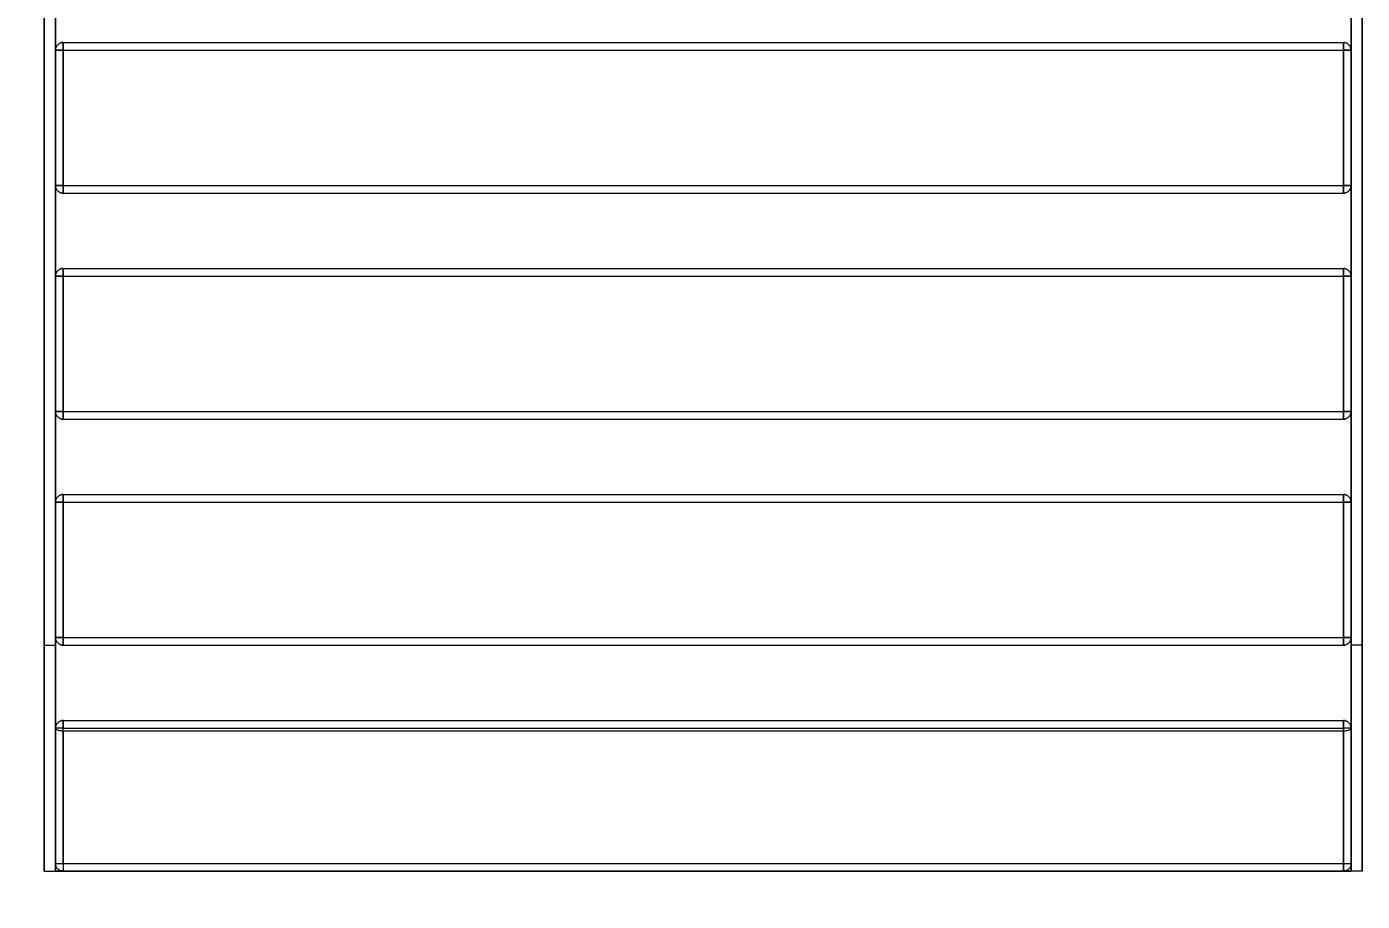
# Model space of a CAD drawing. Header units: millimetres. Extents: x 27990 to 31024, y 14151 to 18280.
# Drawn here: x 29941 to 30295.6, y 15696.2 to 15928.4 of the extents above; entities that cross this region are included whole.
import ezdxf

# ---------------------------------------------------------------- set-up
doc = ezdxf.new("R2010")
doc.units = ezdxf.units.MM
doc.header["$LTSCALE"] = 3
doc.layers.add('Warstwa 1', color=7, linetype='Continuous')
doc.styles.get("Standard").update_dxf_attribs({"font": 'arial.ttf'})
doc.dimstyles.new('MATEUSZ', dxfattribs={"dimtxt": 35, "dimasz": 16, "dimexe": 0.18, "dimexo": 0.0625, "dimgap": 0.09, "dimtad": 0, "dimdec": 0, "dimdsep": 46, "dimtxsty": 'Standard', "dimblk": 'DOT', "dimcen": 0.09, "dimse1": 1, "dimse2": 1, "dimadec": 0, "dimazin": 0, "dimtfac": 1, "dimtdec": 0, "dimtofl": 0, "dimtmove": 0, "dimatfit": 3, "dimfxl": 0, "dimtolj": 1, "dimtzin": 0, "dimlwd": 9, "dimlwe": 9, "dimarcsym": 0})

# ---------------------------------------------------------------- blocks, each defined once
blk = doc.blocks.new('_Dot')
at = {"color": 0, "linetype": 'ByBlock', "lineweight": -2}
blk.add_line((-0.5, 0), (-1, 0), dxfattribs=at)
at = {"color": 0, "linetype": 'ByBlock', "const_width": 0.5}
blk.add_lwpolyline([(-0.25, 0, 1), (0.25, 0, 1)], format="xyb", close=True, dxfattribs=at)
blk = doc.blocks.new('*D14')
at = {"color": 0, "lineweight": 9}
for p, q in [((29779.69, 16388.16), (29779.69, 16092.71)), ((29779.69, 15720.16), (29779.69, 16015.61))]:
    blk.add_line(p, q, dxfattribs=at)
at = {"layer": 'Defpoints', "color": 0}
for p in [(30120.64, 16404.16), (29779.69, 15704.16), (30120.64, 15704.16)]:
    blk.add_point(p, dxfattribs=at)
at = {"color": 0, "lineweight": 9, "xscale": 16, "yscale": 16, "zscale": 16}
for p, rotation in [((29779.69, 16404.16), 90), ((29779.69, 15704.16), 270)]:
    blk.add_blockref('_Dot', p, dxfattribs=dict(at, rotation=rotation))
at = {"color": 0, "insert": (29779.69, 16054.16), "char_height": 35, "attachment_point": 5, "rotation": 90}
blk.add_mtext('\\A1;700', dxfattribs=at)

msp = doc.modelspace()

# ---------------------------------------------------------------- linework, layer by layer
at = {"layer": 'Warstwa 1', "lineweight": 15}
for points in [[(29948.64, 16404.16), (29948.64, 15704.16)], [(29948.64, 16404.16), (29948.64, 15704.16)], [(29948.64, 16404.16), (29948.64, 15704.16)], [(29948.64, 16404.16), (29948.64, 15704.16)], [(30292.64, 16404.16), (30292.64, 15704.16)], [(30292.64, 16404.16), (30292.64, 15704.16)], [(30292.64, 16404.16), (30292.64, 15704.16)], [(30292.64, 16404.16), (30292.64, 15704.16)], [(29945.64, 15764.16), (29945.64, 16344.16)], [(29945.64, 16344.16), (29945.64, 15764.16)], [(29948.64, 15764.16), (29948.64, 16344.16)], [(29948.64, 16344.16), (29948.64, 15764.16)], [(30292.64, 16344.16), (30292.64, 15764.16)], [(30292.64, 15764.16), (30292.64, 16344.16)], [(30295.64, 16344.16), (30295.64, 15764.16)], [(30295.64, 15764.16), (30295.64, 16344.16)], [(29950.64, 15924.16), (29950.64, 15922.16)], [(29950.64, 15924.16), (30290.64, 15924.16)], [(29950.64, 15922.16), (29950.64, 15924.16)], [(29950.64, 15924.16), (30290.64, 15924.16)], [(29950.64, 15924.16), (29950.64, 15922.16)], [(29950.64, 15924.16), (30290.64, 15924.16)], [(29950.64, 15922.16), (29950.64, 15924.16)], [(29950.64, 15924.16), (30290.64, 15924.16)], [(30290.64, 15922.16), (30290.64, 15924.16)], [(30290.64, 15924.16), (30290.64, 15922.16)], [(30290.64, 15922.16), (30290.64, 15924.16)], [(30290.64, 15924.16), (30290.64, 15922.16)], [(29950.64, 15922.16), (29948.64, 15922.16)], [(29948.64, 15886.16), (29948.64, 15922.16)], [(29948.64, 15922.16), (29948.64, 15886.16)], [(29948.64, 15922.16), (29950.64, 15922.16)], [(29950.64, 15922.16), (29948.64, 15922.16)], [(29948.64, 15886.16), (29948.64, 15922.16)], [(29948.64, 15922.16), (29948.64, 15886.16)], [(29948.64, 15922.16), (29950.64, 15922.16)], [(29950.64, 15886.16), (29950.64, 15922.16)], [(29950.64, 15922.16), (29950.64, 15886.16)], [(29950.64, 15922.16), (30290.64, 15922.16)], [(29950.64, 15922.16), (30290.64, 15922.16)], [(29950.64, 15886.16), (29950.64, 15922.16)], [(29950.64, 15922.16), (29950.64, 15886.16)], [(29950.64, 15922.16), (30290.64, 15922.16)], [(29950.64, 15922.16), (30290.64, 15922.16)], [(30290.64, 15922.16), (30292.64, 15922.16)], [(30292.64, 15922.16), (30290.64, 15922.16)], [(30290.64, 15886.16), (30290.64, 15922.16)], [(30290.64, 15922.16), (30290.64, 15886.16)], [(30290.64, 15922.16), (30292.64, 15922.16)], [(30292.64, 15922.16), (30290.64, 15922.16)], [(30290.64, 15886.16), (30290.64, 15922.16)], [(30290.64, 15922.16), (30290.64, 15886.16)], [(30292.64, 15886.16), (30292.64, 15922.16)], [(30292.64, 15922.16), (30292.64, 15886.16)], [(30292.64, 15886.16), (30292.64, 15922.16)], [(30292.64, 15922.16), (30292.64, 15886.16)], [(29948.64, 15886.16), (29950.64, 15886.16)], [(29950.64, 15886.16), (29948.64, 15886.16)], [(29948.64, 15886.16), (29950.64, 15886.16)], [(29950.64, 15886.16), (29948.64, 15886.16)], [(29950.64, 15886.16), (29950.64, 15884.16)], [(29950.64, 15886.16), (30290.64, 15886.16)], [(29950.64, 15886.16), (30290.64, 15886.16)], [(29950.64, 15884.16), (29950.64, 15886.16)], [(29950.64, 15886.16), (29950.64, 15884.16)], [(29950.64, 15886.16), (30290.64, 15886.16)], [(29950.64, 15886.16), (30290.64, 15886.16)], [(29950.64, 15884.16), (29950.64, 15886.16)], [(30290.64, 15884.16), (30290.64, 15886.16)], [(30290.64, 15886.16), (30292.64, 15886.16)], [(30292.64, 15886.16), (30290.64, 15886.16)], [(30290.64, 15886.16), (30290.64, 15884.16)], [(30290.64, 15884.16), (30290.64, 15886.16)], [(30290.64, 15886.16), (30292.64, 15886.16)], [(30292.64, 15886.16), (30290.64, 15886.16)], [(30290.64, 15886.16), (30290.64, 15884.16)], [(29950.64, 15884.16), (30290.64, 15884.16)], [(29950.64, 15884.16), (30290.64, 15884.16)], [(29950.64, 15884.16), (30290.64, 15884.16)], [(29950.64, 15884.16), (30290.64, 15884.16)], [(29950.64, 15864.16), (30290.64, 15864.16)], [(29950.64, 15862.16), (29950.64, 15864.16)], [(29950.64, 15864.16), (30290.64, 15864.16)], [(29950.64, 15864.16), (29950.64, 15862.16)], [(29950.64, 15864.16), (30290.64, 15864.16)], [(29950.64, 15862.16), (29950.64, 15864.16)], [(29950.64, 15864.16), (30290.64, 15864.16)], [(29950.64, 15864.16), (29950.64, 15862.16)], [(30290.64, 15864.16), (30290.64, 15862.16)], [(30290.64, 15862.16), (30290.64, 15864.16)], [(30290.64, 15864.16), (30290.64, 15862.16)], [(30290.64, 15862.16), (30290.64, 15864.16)], [(29950.64, 15862.16), (29948.64, 15862.16)], [(29948.64, 15826.16), (29948.64, 15862.16)], [(29948.64, 15862.16), (29948.64, 15826.16)], [(29948.64, 15862.16), (29950.64, 15862.16)], [(29950.64, 15862.16), (29948.64, 15862.16)], [(29948.64, 15826.16), (29948.64, 15862.16)], [(29948.64, 15862.16), (29948.64, 15826.16)], [(29948.64, 15862.16), (29950.64, 15862.16)], [(29950.64, 15862.16), (30290.64, 15862.16)], [(29950.64, 15862.16), (30290.64, 15862.16)], [(29950.64, 15826.16), (29950.64, 15862.16)], [(29950.64, 15862.16), (29950.64, 15826.16)], [(29950.64, 15862.16), (30290.64, 15862.16)], [(29950.64, 15862.16), (30290.64, 15862.16)], [(29950.64, 15826.16), (29950.64, 15862.16)], [(29950.64, 15862.16), (29950.64, 15826.16)], [(30290.64, 15862.16), (30292.64, 15862.16)], [(30292.64, 15862.16), (30290.64, 15862.16)], [(30290.64, 15862.16), (30290.64, 15826.16)], [(30290.64, 15826.16), (30290.64, 15862.16)], [(30290.64, 15862.16), (30292.64, 15862.16)], [(30292.64, 15862.16), (30290.64, 15862.16)], [(30290.64, 15862.16), (30290.64, 15826.16)], [(30290.64, 15826.16), (30290.64, 15862.16)], [(30292.64, 15862.16), (30292.64, 15826.16)], [(30292.64, 15826.16), (30292.64, 15862.16)], [(30292.64, 15862.16), (30292.64, 15826.16)], [(30292.64, 15826.16), (30292.64, 15862.16)], [(29948.64, 15826.16), (29950.64, 15826.16)], [(29950.64, 15826.16), (29948.64, 15826.16)], [(29948.64, 15826.16), (29950.64, 15826.16)], [(29950.64, 15826.16), (29948.64, 15826.16)], [(29950.64, 15826.16), (29950.64, 15824.16)], [(29950.64, 15826.16), (30290.64, 15826.16)], [(29950.64, 15826.16), (30290.64, 15826.16)], [(29950.64, 15824.16), (29950.64, 15826.16)], [(29950.64, 15826.16), (29950.64, 15824.16)], [(29950.64, 15826.16), (30290.64, 15826.16)], [(29950.64, 15826.16), (30290.64, 15826.16)], [(29950.64, 15824.16), (29950.64, 15826.16)], [(29950.64, 15824.16), (30290.64, 15824.16)], [(29950.64, 15824.16), (30290.64, 15824.16)], [(29950.64, 15824.16), (30290.64, 15824.16)], [(29950.64, 15824.16), (30290.64, 15824.16)], [(30290.64, 15824.16), (30290.64, 15826.16)], [(30290.64, 15826.16), (30292.64, 15826.16)], [(30292.64, 15826.16), (30290.64, 15826.16)], [(30290.64, 15826.16), (30290.64, 15824.16)], [(30290.64, 15824.16), (30290.64, 15826.16)], [(30290.64, 15826.16), (30292.64, 15826.16)], [(30292.64, 15826.16), (30290.64, 15826.16)], [(30290.64, 15826.16), (30290.64, 15824.16)], [(29950.64, 15804.16), (30290.64, 15804.16)], [(29950.64, 15802.16), (29950.64, 15804.16)], [(29950.64, 15804.16), (30290.64, 15804.16)], [(29950.64, 15804.16), (29950.64, 15802.16)], [(29950.64, 15804.16), (30290.64, 15804.16)], [(29950.64, 15802.16), (29950.64, 15804.16)], [(29950.64, 15804.16), (30290.64, 15804.16)], [(29950.64, 15804.16), (29950.64, 15802.16)], [(30290.64, 15804.16), (30290.64, 15802.16)], [(30290.64, 15802.16), (30290.64, 15804.16)], [(30290.64, 15804.16), (30290.64, 15802.16)], [(30290.64, 15802.16), (30290.64, 15804.16)], [(29950.64, 15802.16), (29948.64, 15802.16)], [(29948.64, 15766.16), (29948.64, 15802.16)], [(29948.64, 15802.16), (29948.64, 15766.16)], [(29948.64, 15802.16), (29950.64, 15802.16)], [(29950.64, 15802.16), (29948.64, 15802.16)], [(29948.64, 15766.16), (29948.64, 15802.16)], [(29948.64, 15802.16), (29948.64, 15766.16)], [(29948.64, 15802.16), (29950.64, 15802.16)], [(29950.64, 15802.16), (30290.64, 15802.16)], [(29950.64, 15802.16), (30290.64, 15802.16)], [(29950.64, 15766.16), (29950.64, 15802.16)], [(29950.64, 15802.16), (29950.64, 15766.16)], [(29950.64, 15802.16), (30290.64, 15802.16)], [(29950.64, 15802.16), (30290.64, 15802.16)], [(29950.64, 15766.16), (29950.64, 15802.16)], [(29950.64, 15802.16), (29950.64, 15766.16)], [(30290.64, 15802.16), (30292.64, 15802.16)], [(30292.64, 15802.16), (30290.64, 15802.16)], [(30290.64, 15802.16), (30290.64, 15766.16)], [(30290.64, 15766.16), (30290.64, 15802.16)], [(30290.64, 15802.16), (30292.64, 15802.16)], [(30292.64, 15802.16), (30290.64, 15802.16)], [(30290.64, 15802.16), (30290.64, 15766.16)], [(30290.64, 15766.16), (30290.64, 15802.16)], [(30292.64, 15802.16), (30292.64, 15766.16)], [(30292.64, 15766.16), (30292.64, 15802.16)], [(30292.64, 15802.16), (30292.64, 15766.16)], [(30292.64, 15766.16), (30292.64, 15802.16)], [(29945.64, 15764.16), (29945.64, 15704.16)], [(29945.64, 15764.16), (29948.64, 15764.16)], [(29945.64, 15704.16), (29945.64, 15764.16)], [(29945.64, 15764.16), (29948.64, 15764.16)], [(29948.64, 15766.16), (29950.64, 15766.16)], [(29950.64, 15766.16), (29948.64, 15766.16)], [(29948.64, 15766.16), (29950.64, 15766.16)], [(29950.64, 15766.16), (29948.64, 15766.16)], [(29948.64, 15764.16), (29948.64, 15704.16)], [(29948.64, 15704.16), (29948.64, 15764.16)], [(29950.64, 15766.16), (30290.64, 15766.16)], [(29950.64, 15766.16), (29950.64, 15764.16)], [(29950.64, 15766.16), (30290.64, 15766.16)], [(29950.64, 15764.16), (29950.64, 15766.16)], [(29950.64, 15766.16), (30290.64, 15766.16)], [(29950.64, 15766.16), (29950.64, 15764.16)], [(29950.64, 15766.16), (30290.64, 15766.16)], [(29950.64, 15764.16), (29950.64, 15766.16)], [(29950.64, 15764.16), (30290.64, 15764.16)], [(29950.64, 15764.16), (30290.64, 15764.16)], [(29950.64, 15764.16), (30290.64, 15764.16)], [(29950.64, 15764.16), (30290.64, 15764.16)], [(30292.64, 15766.16), (30290.64, 15766.16)], [(30290.64, 15764.16), (30290.64, 15766.16)], [(30290.64, 15766.16), (30290.64, 15764.16)], [(30290.64, 15766.16), (30292.64, 15766.16)], [(30292.64, 15766.16), (30290.64, 15766.16)], [(30290.64, 15764.16), (30290.64, 15766.16)], [(30290.64, 15766.16), (30290.64, 15764.16)], [(30290.64, 15766.16), (30292.64, 15766.16)], [(30295.64, 15764.16), (30292.64, 15764.16)], [(30292.64, 15764.16), (30292.64, 15704.16)], [(30295.64, 15764.16), (30292.64, 15764.16)], [(30292.64, 15704.16), (30292.64, 15764.16)], [(30295.64, 15764.16), (30295.64, 15704.16)], [(30295.64, 15704.16), (30295.64, 15764.16)], [(29950.64, 15744.16), (30290.64, 15744.16)], [(29950.64, 15744.16), (30290.64, 15744.16)], [(29950.64, 15744.16), (29950.64, 15742.16)], [(29950.64, 15744.16), (30290.64, 15744.16)], [(29950.64, 15744.16), (30290.64, 15744.16)], [(29950.64, 15744.16), (29950.64, 15742.16)], [(30290.64, 15742.16), (30290.64, 15744.16)], [(30290.64, 15742.16), (30290.64, 15744.16)], [(29950.64, 15742.16), (29948.64, 15742.16)], [(29948.64, 15706.19), (29948.64, 15742.16)], [(29948.64, 15742.16), (29948.64, 15706.19)], [(29950.64, 15742.16), (29948.64, 15742.16)], [(29948.64, 15706.19), (29948.64, 15742.16)], [(29948.64, 15742.16), (29948.64, 15706.19)], [(29950.64, 15706.19), (29950.64, 15742.16)], [(29950.64, 15742.16), (30290.64, 15742.16)], [(29950.64, 15706.19), (29950.64, 15742.16)], [(29950.64, 15742.16), (30290.64, 15742.16)], [(29950.64, 15741.4), (30290.64, 15741.4)], [(29950.64, 15741.4), (29950.64, 15704.2)], [(29950.64, 15741.4), (30290.64, 15741.4)], [(29950.64, 15741.4), (29950.64, 15704.2)], [(30292.64, 15742.16), (30290.64, 15742.16)], [(30290.64, 15706.19), (30290.64, 15742.16)], [(30292.64, 15742.16), (30290.64, 15742.16)], [(30290.64, 15706.19), (30290.64, 15742.16)], [(30290.64, 15741.4), (30290.64, 15704.2)], [(30290.64, 15741.4), (30290.64, 15704.2)], [(30292.64, 15706.19), (30292.64, 15742.16)], [(30292.64, 15742.16), (30292.64, 15706.19)], [(30292.64, 15706.19), (30292.64, 15742.16)], [(30292.64, 15742.16), (30292.64, 15706.19)], [(29945.64, 15704.16), (29948.64, 15704.16)], [(29945.64, 15704.16), (29945.64, 15704.16)], [(29945.64, 15704.16), (29948.64, 15704.16)], [(29948.64, 15706.19), (29950.64, 15706.19)], [(29948.64, 15706.19), (29950.64, 15706.19)], [(29948.64, 15704.16), (29948.64, 15704.16)], [(29948.64, 15704.16), (29948.64, 15704.16)], [(29948.64, 15704.16), (30292.64, 15704.16)], [(30292.64, 15704.16), (29948.64, 15704.16)], [(29948.64, 15704.16), (29948.64, 15704.16)], [(29948.64, 15704.16), (30292.64, 15704.16)], [(30292.64, 15704.16), (29948.64, 15704.16)], [(29950.64, 15706.19), (30290.64, 15706.19)], [(29950.64, 15706.19), (29950.64, 15704.2)], [(29950.64, 15706.19), (30290.64, 15706.19)], [(29950.64, 15706.19), (29950.64, 15704.2)], [(29950.64, 15704.2), (30290.64, 15704.2)], [(29950.64, 15704.2), (30290.64, 15704.2)], [(30290.64, 15704.2), (30290.64, 15706.19)], [(30290.64, 15706.19), (30292.64, 15706.19)], [(30290.64, 15704.2), (30290.64, 15706.19)], [(30290.64, 15706.19), (30292.64, 15706.19)], [(30295.64, 15704.16), (30292.64, 15704.16)], [(30292.64, 15704.16), (30292.64, 15704.16)], [(30295.64, 15704.16), (30292.64, 15704.16)], [(30292.64, 15704.16), (30292.64, 15704.16)], [(30292.64, 15704.16), (30292.64, 15704.16)], [(30295.64, 15704.16), (30295.64, 15704.16)]]:
    msp.add_lwpolyline(points, dxfattribs=at)
for points, knots in [([(29950.64, 15924.16), (29950.38, 15924.16), (29950.13, 15924.11), (29949.87, 15924), (29949.36, 15923.79), (29949, 15923.43), (29948.79, 15922.92), (29948.69, 15922.67), (29948.64, 15922.41), (29948.64, 15922.16)], [0, 0, 0, 0, 1, 1, 1, 2, 2, 2, 3, 3, 3, 3]), ([(29948.64, 15922.16), (29948.64, 15922.41), (29948.69, 15922.67), (29948.79, 15922.92), (29949, 15923.43), (29949.36, 15923.79), (29949.87, 15924), (29950.13, 15924.11), (29950.38, 15924.16), (29950.64, 15924.16)], [0, 0, 0, 0, 1, 1, 1, 2, 2, 2, 3, 3, 3, 3]), ([(29950.64, 15924.16), (29950.38, 15924.16), (29950.13, 15924.11), (29949.87, 15924), (29949.36, 15923.79), (29949, 15923.43), (29948.79, 15922.92), (29948.69, 15922.67), (29948.64, 15922.41), (29948.64, 15922.16)], [0, 0, 0, 0, 1, 1, 1, 2, 2, 2, 3, 3, 3, 3]), ([(29948.64, 15922.16), (29948.64, 15922.41), (29948.69, 15922.67), (29948.79, 15922.92), (29949, 15923.43), (29949.36, 15923.79), (29949.87, 15924), (29950.13, 15924.11), (29950.38, 15924.16), (29950.64, 15924.16)], [0, 0, 0, 0, 1, 1, 1, 2, 2, 2, 3, 3, 3, 3]), ([(30292.64, 15922.16), (30292.64, 15922.41), (30292.58, 15922.67), (30292.48, 15922.92), (30292.27, 15923.43), (30291.91, 15923.79), (30291.4, 15924), (30291.15, 15924.11), (30290.89, 15924.16), (30290.64, 15924.16)], [0, 0, 0, 0, 1, 1, 1, 2, 2, 2, 3, 3, 3, 3]), ([(30290.64, 15924.16), (30290.89, 15924.16), (30291.15, 15924.11), (30291.4, 15924), (30291.91, 15923.79), (30292.27, 15923.43), (30292.48, 15922.92), (30292.58, 15922.67), (30292.64, 15922.41), (30292.64, 15922.16)], [0, 0, 0, 0, 1, 1, 1, 2, 2, 2, 3, 3, 3, 3]), ([(30292.64, 15922.16), (30292.64, 15922.41), (30292.58, 15922.67), (30292.48, 15922.92), (30292.27, 15923.43), (30291.91, 15923.79), (30291.4, 15924), (30291.15, 15924.11), (30290.89, 15924.16), (30290.64, 15924.16)], [0, 0, 0, 0, 1, 1, 1, 2, 2, 2, 3, 3, 3, 3]), ([(30290.64, 15924.16), (30290.89, 15924.16), (30291.15, 15924.11), (30291.4, 15924), (30291.91, 15923.79), (30292.27, 15923.43), (30292.48, 15922.92), (30292.58, 15922.67), (30292.64, 15922.41), (30292.64, 15922.16)], [0, 0, 0, 0, 1, 1, 1, 2, 2, 2, 3, 3, 3, 3]), ([(29950.64, 15884.16), (29950.38, 15884.16), (29950.13, 15884.21), (29949.87, 15884.32), (29949.36, 15884.53), (29949, 15884.89), (29948.79, 15885.4), (29948.69, 15885.65), (29948.64, 15885.9), (29948.64, 15886.16)], [0, 0, 0, 0, 1, 1, 1, 2, 2, 2, 3, 3, 3, 3]), ([(29948.64, 15886.16), (29948.64, 15885.9), (29948.69, 15885.65), (29948.79, 15885.4), (29949, 15884.89), (29949.36, 15884.53), (29949.87, 15884.32), (29950.13, 15884.21), (29950.38, 15884.16), (29950.64, 15884.16)], [0, 0, 0, 0, 1, 1, 1, 2, 2, 2, 3, 3, 3, 3]), ([(29950.64, 15884.16), (29950.38, 15884.16), (29950.13, 15884.21), (29949.87, 15884.32), (29949.36, 15884.53), (29949, 15884.89), (29948.79, 15885.4), (29948.69, 15885.65), (29948.64, 15885.9), (29948.64, 15886.16)], [0, 0, 0, 0, 1, 1, 1, 2, 2, 2, 3, 3, 3, 3]), ([(29948.64, 15886.16), (29948.64, 15885.9), (29948.69, 15885.65), (29948.79, 15885.4), (29949, 15884.89), (29949.36, 15884.53), (29949.87, 15884.32), (29950.13, 15884.21), (29950.38, 15884.16), (29950.64, 15884.16)], [0, 0, 0, 0, 1, 1, 1, 2, 2, 2, 3, 3, 3, 3]), ([(30292.64, 15886.16), (30292.64, 15885.9), (30292.58, 15885.65), (30292.48, 15885.4), (30292.27, 15884.89), (30291.91, 15884.53), (30291.4, 15884.32), (30291.15, 15884.21), (30290.89, 15884.16), (30290.64, 15884.16)], [0, 0, 0, 0, 1, 1, 1, 2, 2, 2, 3, 3, 3, 3]), ([(30290.64, 15884.16), (30290.89, 15884.16), (30291.15, 15884.21), (30291.4, 15884.32), (30291.91, 15884.53), (30292.27, 15884.89), (30292.48, 15885.4), (30292.58, 15885.65), (30292.64, 15885.9), (30292.64, 15886.16)], [0, 0, 0, 0, 1, 1, 1, 2, 2, 2, 3, 3, 3, 3]), ([(30292.64, 15886.16), (30292.64, 15885.9), (30292.58, 15885.65), (30292.48, 15885.4), (30292.27, 15884.89), (30291.91, 15884.53), (30291.4, 15884.32), (30291.15, 15884.21), (30290.89, 15884.16), (30290.64, 15884.16)], [0, 0, 0, 0, 1, 1, 1, 2, 2, 2, 3, 3, 3, 3]), ([(30290.64, 15884.16), (30290.89, 15884.16), (30291.15, 15884.21), (30291.4, 15884.32), (30291.91, 15884.53), (30292.27, 15884.89), (30292.48, 15885.4), (30292.58, 15885.65), (30292.64, 15885.9), (30292.64, 15886.16)], [0, 0, 0, 0, 1, 1, 1, 2, 2, 2, 3, 3, 3, 3]), ([(29950.64, 15864.16), (29950.38, 15864.16), (29950.13, 15864.11), (29949.87, 15864), (29949.36, 15863.79), (29949, 15863.43), (29948.79, 15862.92), (29948.69, 15862.67), (29948.64, 15862.41), (29948.64, 15862.16)], [0, 0, 0, 0, 1, 1, 1, 2, 2, 2, 3, 3, 3, 3]), ([(29948.64, 15862.16), (29948.64, 15862.41), (29948.69, 15862.67), (29948.79, 15862.92), (29949, 15863.43), (29949.36, 15863.79), (29949.87, 15864), (29950.13, 15864.11), (29950.38, 15864.16), (29950.64, 15864.16)], [0, 0, 0, 0, 1, 1, 1, 2, 2, 2, 3, 3, 3, 3]), ([(29950.64, 15864.16), (29950.38, 15864.16), (29950.13, 15864.11), (29949.87, 15864), (29949.36, 15863.79), (29949, 15863.43), (29948.79, 15862.92), (29948.69, 15862.67), (29948.64, 15862.41), (29948.64, 15862.16)], [0, 0, 0, 0, 1, 1, 1, 2, 2, 2, 3, 3, 3, 3]), ([(29948.64, 15862.16), (29948.64, 15862.41), (29948.69, 15862.67), (29948.79, 15862.92), (29949, 15863.43), (29949.36, 15863.79), (29949.87, 15864), (29950.13, 15864.11), (29950.38, 15864.16), (29950.64, 15864.16)], [0, 0, 0, 0, 1, 1, 1, 2, 2, 2, 3, 3, 3, 3]), ([(30292.64, 15862.16), (30292.64, 15862.41), (30292.58, 15862.67), (30292.48, 15862.92), (30292.27, 15863.43), (30291.91, 15863.79), (30291.4, 15864), (30291.15, 15864.11), (30290.89, 15864.16), (30290.64, 15864.16)], [0, 0, 0, 0, 1, 1, 1, 2, 2, 2, 3, 3, 3, 3]), ([(30290.64, 15864.16), (30290.89, 15864.16), (30291.15, 15864.11), (30291.4, 15864), (30291.91, 15863.79), (30292.27, 15863.43), (30292.48, 15862.92), (30292.58, 15862.67), (30292.64, 15862.41), (30292.64, 15862.16)], [0, 0, 0, 0, 1, 1, 1, 2, 2, 2, 3, 3, 3, 3]), ([(30292.64, 15862.16), (30292.64, 15862.41), (30292.58, 15862.67), (30292.48, 15862.92), (30292.27, 15863.43), (30291.91, 15863.79), (30291.4, 15864), (30291.15, 15864.11), (30290.89, 15864.16), (30290.64, 15864.16)], [0, 0, 0, 0, 1, 1, 1, 2, 2, 2, 3, 3, 3, 3]), ([(30290.64, 15864.16), (30290.89, 15864.16), (30291.15, 15864.11), (30291.4, 15864), (30291.91, 15863.79), (30292.27, 15863.43), (30292.48, 15862.92), (30292.58, 15862.67), (30292.64, 15862.41), (30292.64, 15862.16)], [0, 0, 0, 0, 1, 1, 1, 2, 2, 2, 3, 3, 3, 3]), ([(29950.64, 15824.16), (29950.38, 15824.16), (29950.13, 15824.21), (29949.87, 15824.32), (29949.36, 15824.53), (29949, 15824.89), (29948.79, 15825.4), (29948.69, 15825.65), (29948.64, 15825.9), (29948.64, 15826.16)], [0, 0, 0, 0, 1, 1, 1, 2, 2, 2, 3, 3, 3, 3]), ([(29948.64, 15826.16), (29948.64, 15825.9), (29948.69, 15825.65), (29948.79, 15825.4), (29949, 15824.89), (29949.36, 15824.53), (29949.87, 15824.32), (29950.13, 15824.21), (29950.38, 15824.16), (29950.64, 15824.16)], [0, 0, 0, 0, 1, 1, 1, 2, 2, 2, 3, 3, 3, 3]), ([(29950.64, 15824.16), (29950.38, 15824.16), (29950.13, 15824.21), (29949.87, 15824.32), (29949.36, 15824.53), (29949, 15824.89), (29948.79, 15825.4), (29948.69, 15825.65), (29948.64, 15825.9), (29948.64, 15826.16)], [0, 0, 0, 0, 1, 1, 1, 2, 2, 2, 3, 3, 3, 3]), ([(29948.64, 15826.16), (29948.64, 15825.9), (29948.69, 15825.65), (29948.79, 15825.4), (29949, 15824.89), (29949.36, 15824.53), (29949.87, 15824.32), (29950.13, 15824.21), (29950.38, 15824.16), (29950.64, 15824.16)], [0, 0, 0, 0, 1, 1, 1, 2, 2, 2, 3, 3, 3, 3]), ([(30292.64, 15826.16), (30292.64, 15825.9), (30292.58, 15825.65), (30292.48, 15825.4), (30292.27, 15824.89), (30291.91, 15824.53), (30291.4, 15824.32), (30291.15, 15824.21), (30290.89, 15824.16), (30290.64, 15824.16)], [0, 0, 0, 0, 1, 1, 1, 2, 2, 2, 3, 3, 3, 3]), ([(30290.64, 15824.16), (30290.89, 15824.16), (30291.15, 15824.21), (30291.4, 15824.32), (30291.91, 15824.53), (30292.27, 15824.89), (30292.48, 15825.4), (30292.58, 15825.65), (30292.64, 15825.9), (30292.64, 15826.16)], [0, 0, 0, 0, 1, 1, 1, 2, 2, 2, 3, 3, 3, 3]), ([(30292.64, 15826.16), (30292.64, 15825.9), (30292.58, 15825.65), (30292.48, 15825.4), (30292.27, 15824.89), (30291.91, 15824.53), (30291.4, 15824.32), (30291.15, 15824.21), (30290.89, 15824.16), (30290.64, 15824.16)], [0, 0, 0, 0, 1, 1, 1, 2, 2, 2, 3, 3, 3, 3]), ([(30290.64, 15824.16), (30290.89, 15824.16), (30291.15, 15824.21), (30291.4, 15824.32), (30291.91, 15824.53), (30292.27, 15824.89), (30292.48, 15825.4), (30292.58, 15825.65), (30292.64, 15825.9), (30292.64, 15826.16)], [0, 0, 0, 0, 1, 1, 1, 2, 2, 2, 3, 3, 3, 3]), ([(29950.64, 15804.16), (29950.38, 15804.16), (29950.13, 15804.11), (29949.87, 15804), (29949.36, 15803.79), (29949, 15803.43), (29948.79, 15802.92), (29948.69, 15802.67), (29948.64, 15802.41), (29948.64, 15802.16)], [0, 0, 0, 0, 1, 1, 1, 2, 2, 2, 3, 3, 3, 3]), ([(29948.64, 15802.16), (29948.64, 15802.41), (29948.69, 15802.67), (29948.79, 15802.92), (29949, 15803.43), (29949.36, 15803.79), (29949.87, 15804), (29950.13, 15804.11), (29950.38, 15804.16), (29950.64, 15804.16)], [0, 0, 0, 0, 1, 1, 1, 2, 2, 2, 3, 3, 3, 3]), ([(29950.64, 15804.16), (29950.38, 15804.16), (29950.13, 15804.11), (29949.87, 15804), (29949.36, 15803.79), (29949, 15803.43), (29948.79, 15802.92), (29948.69, 15802.67), (29948.64, 15802.41), (29948.64, 15802.16)], [0, 0, 0, 0, 1, 1, 1, 2, 2, 2, 3, 3, 3, 3]), ([(29948.64, 15802.16), (29948.64, 15802.41), (29948.69, 15802.67), (29948.79, 15802.92), (29949, 15803.43), (29949.36, 15803.79), (29949.87, 15804), (29950.13, 15804.11), (29950.38, 15804.16), (29950.64, 15804.16)], [0, 0, 0, 0, 1, 1, 1, 2, 2, 2, 3, 3, 3, 3]), ([(30292.64, 15802.16), (30292.64, 15802.41), (30292.58, 15802.67), (30292.48, 15802.92), (30292.27, 15803.43), (30291.91, 15803.79), (30291.4, 15804), (30291.15, 15804.11), (30290.89, 15804.16), (30290.64, 15804.16)], [0, 0, 0, 0, 1, 1, 1, 2, 2, 2, 3, 3, 3, 3]), ([(30290.64, 15804.16), (30290.89, 15804.16), (30291.15, 15804.11), (30291.4, 15804), (30291.91, 15803.79), (30292.27, 15803.43), (30292.48, 15802.92), (30292.58, 15802.67), (30292.64, 15802.41), (30292.64, 15802.16)], [0, 0, 0, 0, 1, 1, 1, 2, 2, 2, 3, 3, 3, 3]), ([(30292.64, 15802.16), (30292.64, 15802.41), (30292.58, 15802.67), (30292.48, 15802.92), (30292.27, 15803.43), (30291.91, 15803.79), (30291.4, 15804), (30291.15, 15804.11), (30290.89, 15804.16), (30290.64, 15804.16)], [0, 0, 0, 0, 1, 1, 1, 2, 2, 2, 3, 3, 3, 3]), ([(30290.64, 15804.16), (30290.89, 15804.16), (30291.15, 15804.11), (30291.4, 15804), (30291.91, 15803.79), (30292.27, 15803.43), (30292.48, 15802.92), (30292.58, 15802.67), (30292.64, 15802.41), (30292.64, 15802.16)], [0, 0, 0, 0, 1, 1, 1, 2, 2, 2, 3, 3, 3, 3]), ([(29948.64, 15766.16), (29948.64, 15765.9), (29948.69, 15765.65), (29948.79, 15765.4), (29949, 15764.89), (29949.36, 15764.53), (29949.87, 15764.32), (29950.13, 15764.21), (29950.38, 15764.16), (29950.64, 15764.16)], [0, 0, 0, 0, 1, 1, 1, 2, 2, 2, 3, 3, 3, 3]), ([(29950.64, 15764.16), (29950.38, 15764.16), (29950.13, 15764.21), (29949.87, 15764.32), (29949.36, 15764.53), (29949, 15764.89), (29948.79, 15765.4), (29948.69, 15765.65), (29948.64, 15765.9), (29948.64, 15766.16)], [0, 0, 0, 0, 1, 1, 1, 2, 2, 2, 3, 3, 3, 3]), ([(29948.64, 15766.16), (29948.64, 15765.9), (29948.69, 15765.65), (29948.79, 15765.4), (29949, 15764.89), (29949.36, 15764.53), (29949.87, 15764.32), (29950.13, 15764.21), (29950.38, 15764.16), (29950.64, 15764.16)], [0, 0, 0, 0, 1, 1, 1, 2, 2, 2, 3, 3, 3, 3]), ([(29950.64, 15764.16), (29950.38, 15764.16), (29950.13, 15764.21), (29949.87, 15764.32), (29949.36, 15764.53), (29949, 15764.89), (29948.79, 15765.4), (29948.69, 15765.65), (29948.64, 15765.9), (29948.64, 15766.16)], [0, 0, 0, 0, 1, 1, 1, 2, 2, 2, 3, 3, 3, 3]), ([(30292.64, 15766.16), (30292.64, 15765.9), (30292.58, 15765.65), (30292.48, 15765.4), (30292.27, 15764.89), (30291.91, 15764.53), (30291.4, 15764.32), (30291.15, 15764.21), (30290.89, 15764.16), (30290.64, 15764.16)], [0, 0, 0, 0, 1, 1, 1, 2, 2, 2, 3, 3, 3, 3]), ([(30290.64, 15764.16), (30290.89, 15764.16), (30291.15, 15764.21), (30291.4, 15764.32), (30291.91, 15764.53), (30292.27, 15764.89), (30292.48, 15765.4), (30292.58, 15765.65), (30292.64, 15765.9), (30292.64, 15766.16)], [0, 0, 0, 0, 1, 1, 1, 2, 2, 2, 3, 3, 3, 3]), ([(30292.64, 15766.16), (30292.64, 15765.9), (30292.58, 15765.65), (30292.48, 15765.4), (30292.27, 15764.89), (30291.91, 15764.53), (30291.4, 15764.32), (30291.15, 15764.21), (30290.89, 15764.16), (30290.64, 15764.16)], [0, 0, 0, 0, 1, 1, 1, 2, 2, 2, 3, 3, 3, 3]), ([(30290.64, 15764.16), (30290.89, 15764.16), (30291.15, 15764.21), (30291.4, 15764.32), (30291.91, 15764.53), (30292.27, 15764.89), (30292.48, 15765.4), (30292.58, 15765.65), (30292.64, 15765.9), (30292.64, 15766.16)], [0, 0, 0, 0, 1, 1, 1, 2, 2, 2, 3, 3, 3, 3]), ([(29950.64, 15744.16), (29950.38, 15744.16), (29950.13, 15744.11), (29949.87, 15744), (29949.36, 15743.79), (29949, 15743.43), (29948.79, 15742.92), (29948.69, 15742.67), (29948.64, 15742.41), (29948.64, 15742.16)], [0, 0, 0, 0, 1, 1, 1, 2, 2, 2, 3, 3, 3, 3]), ([(29948.64, 15742.16), (29948.64, 15742.41), (29948.69, 15742.67), (29948.79, 15742.92), (29949, 15743.43), (29949.36, 15743.79), (29949.87, 15744), (29950.13, 15744.11), (29950.38, 15744.16), (29950.64, 15744.16)], [0, 0, 0, 0, 1, 1, 1, 2, 2, 2, 3, 3, 3, 3]), ([(29950.64, 15744.16), (29950.38, 15744.16), (29950.13, 15744.11), (29949.87, 15744), (29949.36, 15743.79), (29949, 15743.43), (29948.79, 15742.92), (29948.69, 15742.67), (29948.64, 15742.41), (29948.64, 15742.16)], [0, 0, 0, 0, 1, 1, 1, 2, 2, 2, 3, 3, 3, 3]), ([(29948.64, 15742.16), (29948.64, 15742.41), (29948.69, 15742.67), (29948.79, 15742.92), (29949, 15743.43), (29949.36, 15743.79), (29949.87, 15744), (29950.13, 15744.11), (29950.38, 15744.16), (29950.64, 15744.16)], [0, 0, 0, 0, 1, 1, 1, 2, 2, 2, 3, 3, 3, 3]), ([(29950.64, 15741.4), (29950.64, 15741.78), (29950.64, 15742.21), (29950.64, 15742.59), (29950.64, 15742.86), (29950.64, 15743.11), (29950.64, 15743.38), (29950.64, 15743.52), (29950.64, 15743.66), (29950.64, 15743.79), (29950.64, 15743.85), (29950.64, 15743.91), (29950.64, 15743.97), (29950.64, 15744), (29950.64, 15744.04), (29950.64, 15744.07), (29950.64, 15744.08), (29950.64, 15744.1), (29950.64, 15744.11), (29950.64, 15744.12), (29950.64, 15744.13), (29950.64, 15744.14), (29950.64, 15744.15), (29950.64, 15744.15), (29950.64, 15744.16)], [0, 0, 0, 0, 1, 1, 1, 2, 2, 2, 3, 3, 3, 4, 4, 4, 5, 5, 5, 6, 6, 6, 7, 7, 7, 8, 8, 8, 8]), ([(29950.64, 15741.4), (29950.64, 15741.78), (29950.64, 15742.21), (29950.64, 15742.59), (29950.64, 15742.86), (29950.64, 15743.11), (29950.64, 15743.38), (29950.64, 15743.52), (29950.64, 15743.66), (29950.64, 15743.79), (29950.64, 15743.85), (29950.64, 15743.91), (29950.64, 15743.97), (29950.64, 15744), (29950.64, 15744.04), (29950.64, 15744.07), (29950.64, 15744.08), (29950.64, 15744.1), (29950.64, 15744.11), (29950.64, 15744.12), (29950.64, 15744.13), (29950.64, 15744.14), (29950.64, 15744.15), (29950.64, 15744.15), (29950.64, 15744.16)], [0, 0, 0, 0, 1, 1, 1, 2, 2, 2, 3, 3, 3, 4, 4, 4, 5, 5, 5, 6, 6, 6, 7, 7, 7, 8, 8, 8, 8]), ([(30290.64, 15744.16), (30290.64, 15744.15), (30290.64, 15744.13), (30290.64, 15744.12), (30290.63, 15744.1), (30290.64, 15744.09), (30290.64, 15744.07), (30290.64, 15744.04), (30290.64, 15744), (30290.63, 15743.97), (30290.63, 15743.91), (30290.64, 15743.85), (30290.64, 15743.78), (30290.64, 15743.66), (30290.64, 15743.52), (30290.63, 15743.39), (30290.63, 15743.19), (30290.63, 15743.01), (30290.64, 15742.82), (30290.64, 15742.59), (30290.64, 15742.34), (30290.64, 15742.1), (30290.64, 15741.86), (30290.64, 15741.63), (30290.64, 15741.4)], [0, 0, 0, 0, 1, 1, 1, 2, 2, 2, 3, 3, 3, 4, 4, 4, 5, 5, 5, 6, 6, 6, 7, 7, 7, 8, 8, 8, 8]), ([(30290.64, 15744.16), (30290.64, 15744.15), (30290.64, 15744.13), (30290.64, 15744.12), (30290.63, 15744.1), (30290.64, 15744.09), (30290.64, 15744.07), (30290.64, 15744.04), (30290.64, 15744), (30290.63, 15743.97), (30290.63, 15743.91), (30290.64, 15743.85), (30290.64, 15743.78), (30290.64, 15743.66), (30290.64, 15743.52), (30290.63, 15743.39), (30290.63, 15743.19), (30290.63, 15743.01), (30290.64, 15742.82), (30290.64, 15742.59), (30290.64, 15742.34), (30290.64, 15742.1), (30290.64, 15741.86), (30290.64, 15741.63), (30290.64, 15741.4)], [0, 0, 0, 0, 1, 1, 1, 2, 2, 2, 3, 3, 3, 4, 4, 4, 5, 5, 5, 6, 6, 6, 7, 7, 7, 8, 8, 8, 8]), ([(30292.64, 15742.16), (30292.64, 15742.41), (30292.58, 15742.67), (30292.48, 15742.92), (30292.27, 15743.43), (30291.91, 15743.79), (30291.4, 15744), (30291.15, 15744.11), (30290.89, 15744.16), (30290.64, 15744.16)], [0, 0, 0, 0, 1, 1, 1, 2, 2, 2, 3, 3, 3, 3]), ([(30290.64, 15744.16), (30290.89, 15744.16), (30291.15, 15744.11), (30291.4, 15744), (30291.91, 15743.79), (30292.27, 15743.43), (30292.48, 15742.92), (30292.58, 15742.67), (30292.64, 15742.41), (30292.64, 15742.16)], [0, 0, 0, 0, 1, 1, 1, 2, 2, 2, 3, 3, 3, 3]), ([(30292.64, 15742.16), (30292.64, 15742.41), (30292.58, 15742.67), (30292.48, 15742.92), (30292.27, 15743.43), (30291.91, 15743.79), (30291.4, 15744), (30291.15, 15744.11), (30290.89, 15744.16), (30290.64, 15744.16)], [0, 0, 0, 0, 1, 1, 1, 2, 2, 2, 3, 3, 3, 3]), ([(30290.64, 15744.16), (30290.89, 15744.16), (30291.15, 15744.11), (30291.4, 15744), (30291.91, 15743.79), (30292.27, 15743.43), (30292.48, 15742.92), (30292.58, 15742.67), (30292.64, 15742.41), (30292.64, 15742.16)], [0, 0, 0, 0, 1, 1, 1, 2, 2, 2, 3, 3, 3, 3]), ([(29948.64, 15742.16), (29948.64, 15741.98), (29948.81, 15741.83), (29948.98, 15741.73), (29949.22, 15741.6), (29949.45, 15741.54), (29949.69, 15741.5), (29949.99, 15741.44), (29950.32, 15741.4), (29950.64, 15741.4)], [0, 0, 0, 0, 1, 1, 1, 2, 2, 2, 3, 3, 3, 3]), ([(29948.64, 15742.16), (29948.64, 15741.98), (29948.81, 15741.83), (29948.98, 15741.73), (29949.22, 15741.6), (29949.45, 15741.54), (29949.69, 15741.5), (29949.99, 15741.44), (29950.32, 15741.4), (29950.64, 15741.4)], [0, 0, 0, 0, 1, 1, 1, 2, 2, 2, 3, 3, 3, 3]), ([(30290.64, 15741.4), (30290.95, 15741.4), (30291.28, 15741.44), (30291.58, 15741.5), (30291.82, 15741.54), (30292.05, 15741.6), (30292.29, 15741.73), (30292.46, 15741.83), (30292.64, 15741.98), (30292.64, 15742.16)], [0, 0, 0, 0, 1, 1, 1, 2, 2, 2, 3, 3, 3, 3]), ([(30290.64, 15741.4), (30290.95, 15741.4), (30291.28, 15741.44), (30291.58, 15741.5), (30291.82, 15741.54), (30292.05, 15741.6), (30292.29, 15741.73), (30292.46, 15741.83), (30292.64, 15741.98), (30292.64, 15742.16)], [0, 0, 0, 0, 1, 1, 1, 2, 2, 2, 3, 3, 3, 3]), ([(29950.64, 15704.2), (29950.38, 15704.2), (29950.13, 15704.25), (29949.87, 15704.35), (29949.36, 15704.56), (29949, 15704.92), (29948.79, 15705.43), (29948.69, 15705.68), (29948.64, 15705.94), (29948.64, 15706.19)], [0, 0, 0, 0, 1, 1, 1, 2, 2, 2, 3, 3, 3, 3]), ([(29950.64, 15704.2), (29950.38, 15704.2), (29950.13, 15704.25), (29949.87, 15704.35), (29949.36, 15704.56), (29949, 15704.92), (29948.79, 15705.43), (29948.69, 15705.68), (29948.64, 15705.94), (29948.64, 15706.19)], [0, 0, 0, 0, 1, 1, 1, 2, 2, 2, 3, 3, 3, 3]), ([(30292.64, 15706.19), (30292.64, 15705.94), (30292.58, 15705.68), (30292.48, 15705.43), (30292.27, 15704.92), (30291.91, 15704.56), (30291.4, 15704.35), (30291.14, 15704.25), (30290.89, 15704.2), (30290.64, 15704.2)], [0, 0, 0, 0, 1, 1, 1, 2, 2, 2, 3, 3, 3, 3]), ([(30292.64, 15706.19), (30292.64, 15705.94), (30292.58, 15705.68), (30292.48, 15705.43), (30292.27, 15704.92), (30291.91, 15704.56), (30291.4, 15704.35), (30291.14, 15704.25), (30290.89, 15704.2), (30290.64, 15704.2)], [0, 0, 0, 0, 1, 1, 1, 2, 2, 2, 3, 3, 3, 3])]:
    msp.add_open_spline(points, degree=3, knots=knots, dxfattribs=at)

# ---------------------------------------------------------------- dimensions: what is measured, and where the dimension line sits
dim = msp.add_linear_dim(base=(29779.69, 15704.16), p1=(30120.64, 16404.16), p2=(30120.64, 15704.16), angle=90, dimstyle='MATEUSZ')
dim.commit()
dim.dimension.update_dxf_attribs({"geometry": '*D14', "text_midpoint": (29779.69, 16054.16)})

doc.saveas('drawing.dxf')
